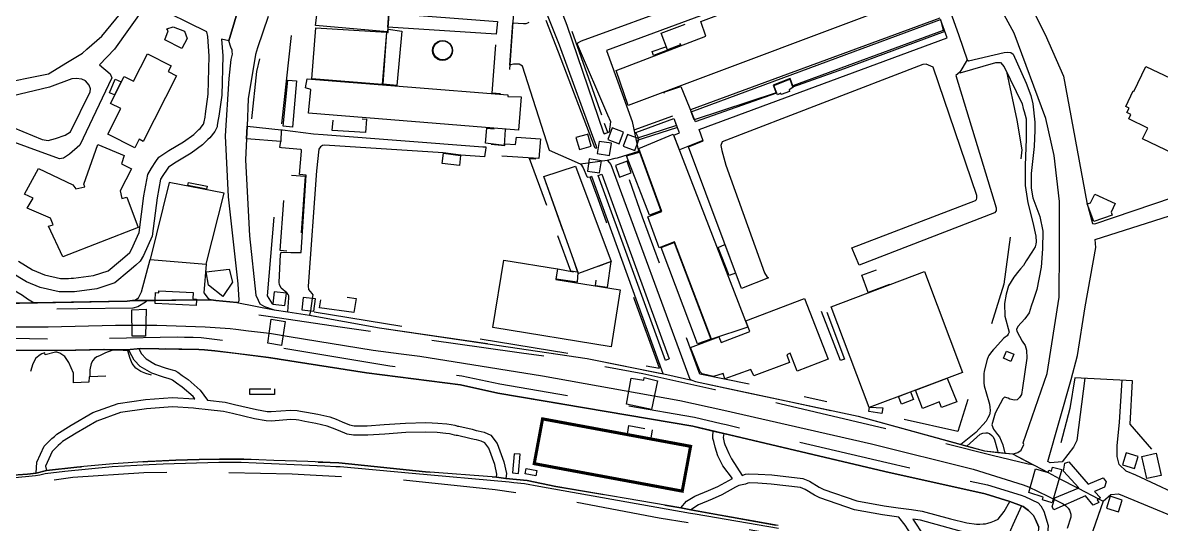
# Model space of a CAD drawing. Header units: millimetres. Extents: x 198785 to 203305, y 542885 to 545889.
# Drawn here: x 200994.8 to 201362.6, y 545046.7 to 545208.8 of the extents above; entities that cross this region are included whole.
import ezdxf

# ---------------------------------------------------------------- set-up
doc = ezdxf.new("R2010")
doc.units = ezdxf.units.MM
for name, pattern in [('FENCE_25K', [54.3, 28.7, -9.2, -16.4]), ('HIDDEN_BULD_25K', [28.8, 18.4, -10.4]), ('HIDDEN_IN_25K', [56.5, 36.5, -20])]:
    doc.linetypes.add(name, pattern=pattern)
for name, color, linetype in [('A0013114', 253, 'Continuous'), ('A0013118', 253, 'Continuous'), ('A0023214', 253, 'Continuous'), ('A0033324', 253, 'Continuous'), ('A0033327', 253, 'Continuous'), ('A0043325', 253, 'Continuous'), ('A0053326', 253, 'Continuous'), ('B0014111', 253, 'Continuous'), ('B0014114', 253, 'Continuous'), ('B0014115', 253, 'Continuous'), ('B0014116', 253, 'Continuous'), ('B0024120', 253, 'Continuous'), ('B0024127', 253, 'Continuous'), ('C0076117', 253, 'Continuous'), ('C0390130', 253, 'Continuous'), ('E0052114', 253, 'Continuous'), ('F0047224', 253, 'Continuous')]:
    doc.layers.add(name, color=color, linetype=linetype)

msp = doc.modelspace()

# ---------------------------------------------------------------- linework, layer by layer
at = {"layer": 'A0013114'}
for points in [[(201064.01, 545118.4), (201057.17, 545119.06), (201055.74, 545119.28), (201030.28, 545119), (201028.54, 545118.86), (200998.55, 545118.3), (200985.04, 545118.05)], [(201076.02, 545116.01), (201080.43, 545115.39), (201087.51, 545114.27), (201110.08, 545110.26), (201177.13, 545100.34), (201202.92, 545095.14), (201210.92, 545093.31), (201212.19, 545092.85), (201230.68, 545088.89), (201242.96, 545086.27), (201264.63, 545081.63), (201297.89, 545072.51), (201299.78, 545071.99), (201305.5, 545070.42), (201309.81, 545069.97), (201312.08, 545069.73), (201314.48, 545069.47)], [(200984.75, 545102.95), (201007.47, 545102.86)], [(201007.47, 545102.86), (201021.11, 545103.25), (201028.42, 545103.09), (201032.89, 545103.58), (201038.83, 545103.43), (201051.73, 545103.18), (201053.5, 545103.09), (201056.89, 545102.79), (201063.45, 545101.98), (201074.25, 545100.64), (201105.91, 545095.69), (201136.18, 545091.75), (201148.33, 545089.13), (201211.27, 545078.38), (201217.8, 545076.84), (201221.31, 545076.01), (201273.25, 545063.75), (201305.67, 545056.52), (201313.72, 545054.1), (201317.41, 545052.7), (201317.93, 545052.47), (201319.72, 545051.16), (201320.38, 545050.57), (201321.3, 545049.61), (201322.01, 545048.3), (201323.01, 545045.79)], [(201238.85, 545046.28), (201230.48, 545047.81), (201220.12, 545049.7), (201210.58, 545051.44), (201207.44, 545052), (201167.07, 545058.96), (201157.76, 545060.87), (201150.88, 545061.51), (201147.87, 545061.95), (201124.96, 545063.66), (201096.89, 545066.62), (201094.12, 545066.66), (201086.91, 545066.98), (201075.99, 545067.35), (201066.2, 545067.82), (201058.36, 545067.73), (201051.78, 545067.68), (201044.28, 545067.49), (201037.79, 545067.16), (201035.2, 545067.03), (201024.03, 545066.23), (201015.76, 545065.47), (201012.36, 545065.16), (201002.51, 545064.11), (200999.12, 545063.21), (200996.4, 545062.94), (200978.01, 545061.6)], [(201343.82, 545054.18), (201339.73, 545042.42), (201331.58, 545018.94), (201330.2, 545014.98), (201329.6, 545013.24), (201360.34, 544997.1), (201388.26, 544982.43), (201418.18, 544963.21), (201474.04, 544924.87), (201504.26, 544907.79), (201508.05, 544905.64), (201517.92, 544900.07)]]:
    msp.add_lwpolyline(points, dxfattribs=at)
at = {"layer": 'A0013118'}
for points in [[(201381.87, 545265.47), (201307.71, 545235.42), (201312.18, 545230.88), (201325.06, 545205.05), (201331.02, 545191.6), (201338.53, 545150.71), (201340.34, 545143.98), (201341.08, 545143.87), (201378.9, 545156.66), (201413.41, 545169.24), (201414.39, 545169.71), (201416.43, 545172.79), (201411.85, 545185.21), (201382.97, 545264.74), (201381.87, 545265.47)], [(201153.52, 545251.96), (201170.56, 545208.04), (201182.47, 545173.23), (201182.62, 545172.94), (201184.37, 545173.56), (201184.74, 545176.8), (201183.78, 545178.99), (201174.01, 545201.82), (201174.13, 545202.35), (201175.29, 545203.01), (201276.42, 545239.9)], [(201280.31, 545235.69), (201183.41, 545199.81), (201191.66, 545176.87), (201193.75, 545167.21), (201186.83, 545165.1), (201186.04, 545164.89), (201183.62, 545164.35), (201174.98, 545163.11), (201164.97, 545167.5), (201156.23, 545194.76), (201155.21, 545195.44), (201154.4, 545195.44), (201153.38, 545195.41), (201152.5, 545195.24), (201152.19, 545195.08), (201153.14, 545208.84), (201156.59, 545208.58), (201157.46, 545208.58), (201157.94, 545208.79), (201158.45, 545208.97)], [(201314.48, 545069.47), (201315.13, 545069.55), (201316.27, 545069.96), (201317.29, 545070.66), (201318.15, 545072.55), (201318.01, 545073.03), (201325.76, 545095.5), (201329.62, 545120.11), (201329.69, 545135.82), (201329.71, 545141.96), (201329.75, 545151.09), (201328.02, 545165.93), (201325.28, 545177.88), (201315.06, 545205.43), (201303.93, 545225.9)], [(201163.82, 545209.63), (201167.73, 545199.41), (201179.52, 545168.57), (201179.69, 545168.35), (201180.24, 545168.4), (201180.2, 545168.8), (201168.25, 545201.57), (201160.15, 545221.79)], [(200970.56, 545210.96), (200962.74, 545191.26), (200976.54, 545188.37), (200984.67, 545188.78), (200985.88, 545188.84), (201003.12, 545192.3), (201009.3, 545196.05), (201014.12, 545198.96), (201015.54, 545200.23), (201020.37, 545204.53), (201029.45, 545215.5)], [(201065.08, 545215.25), (201061.45, 545203.01), (201059.05, 545203.47), (201059.46, 545198.11), (201059.13, 545185.4), (201058.21, 545178.67), (201058, 545177.5), (201057.64, 545175.75), (201057.62, 545175.21), (201056.92, 545173.68), (201055.23, 545171.58), (201054.66, 545171.1), (201052.9, 545169.36), (201049.19, 545166.64), (201044.37, 545163.81), (201041.95, 545162.19), (201041.48, 545161.47), (201040.11, 545159.49), (201039.37, 545158.25), (201038.28, 545152.2), (201036.67, 545139.84), (201033.89, 545133.59), (201032.81, 545131.73), (201031.35, 545130.51), (201029.22, 545128.68), (201024.6, 545124.78), (201018.72, 545122.83), (201011.56, 545121.88), (201010.62, 545121.86), (201009.7, 545121.81), (201006.57, 545121.81), (201000.47, 545123.2), (200996.01, 545125.1), (200990.87, 545128.17)], [(200993.44, 545131.73), (200998, 545129.01), (201001.83, 545127.38), (201007.06, 545126.18), (201009.58, 545126.18), (201010.45, 545126.23), (201011.23, 545126.25), (201017.73, 545127.11), (201022.42, 545128.66), (201026.38, 545132), (201028.52, 545133.85), (201029.42, 545134.6), (201029.99, 545135.58), (201032.41, 545141.04), (201033.96, 545152.88), (201035.21, 545159.8), (201036.42, 545161.85), (201037.85, 545163.92), (201038.78, 545165.33), (201042.04, 545167.51), (201046.78, 545170.3), (201050.06, 545172.7), (201051.71, 545174.33), (201052.09, 545174.65), (201053.18, 545176.02), (201053.48, 545176.82), (201053.71, 545178.33), (201053.89, 545179.36), (201054.77, 545185.75), (201055.09, 545197.99), (201054.6, 545204.32), (201054.28, 545205.93), (201036.3, 545214.67)], [(201034.01, 545213.72), (201024.49, 545200.29), (201019.58, 545195.27)], [(201064.01, 545118.4), (201064.62, 545118.61), (201064.72, 545119.12), (201064.46, 545124.43), (201061.26, 545152.52), (201060.32, 545172.22), (201061.51, 545190.8), (201062.2, 545196.95), (201062.59, 545198.68), (201062.53, 545199.48), (201062.43, 545200.01), (201062.04, 545200.95), (201061.45, 545203.01), (201065.08, 545215.25)], [(201074.12, 545210.81), (201070.71, 545200.67), (201070.01, 545198.6), (201067.68, 545184.24), (201067.29, 545175.43), (201067.1, 545171.31), (201066.8, 545164.5), (201068.12, 545139.97), (201070.16, 545120.77), (201070.87, 545119.18), (201071.47, 545117.99), (201072.9, 545117.14), (201076.02, 545116.01)], [(201148.22, 545209.22), (201147.79, 545205.12), (201112.74, 545207.37), (201113.08, 545211.88), (201148.22, 545209.22)], [(201288.92, 545194.47), (201286.61, 545195.41), (201285.53, 545195.33), (201220.74, 545170.31), (201220.34, 545169.16), (201220.66, 545167.57), (201221.99, 545162.79), (201234.42, 545127.97), (201235.28, 545126.6), (201235.67, 545126.4), (201226.99, 545122.93), (201209.88, 545168.71), (201214.63, 545170.68), (201213.28, 545174.27), (201293.45, 545203.95), (201291.32, 545209.86)], [(201210.59, 545180.82), (201291.19, 545210.43)], [(201294.97, 545211.09), (201297.18, 545204.74), (201299.94, 545196.83), (201297.51, 545192.82), (201296.27, 545191.79), (201309.27, 545148.98), (201309.29, 545148.02), (201308.71, 545147.41), (201265.02, 545130.52), (201262.62, 545136.09), (201302.57, 545151.36), (201302.88, 545151.73), (201303.02, 545152.07), (201302.96, 545153.01), (201288.92, 545194.47)], [(201292.7, 545206.03), (201260.19, 545193.93), (201243.52, 545188.03)], [(201299.94, 545196.83), (201300.28, 545196.55), (201311.79, 545199.22), (201312.76, 545199.33), (201314.02, 545199.18), (201314.71, 545198.69), (201318.99, 545189.26), (201320.44, 545185.28), (201321.13, 545182.6), (201321.7, 545176.67), (201321.76, 545174.13), (201321.51, 545168.78), (201320.56, 545160.05), (201320.54, 545156.06), (201320.6, 545155.4), (201321.06, 545152.18), (201323.4, 545146.24), (201324.3, 545141.47), (201324.18, 545135.79), (201323.76, 545129.77), (201322.43, 545122.58), (201321.25, 545119.03), (201320.59, 545117.18), (201319.88, 545115.11), (201318.5, 545113.1), (201316.25, 545110.66), (201315.81, 545109.64), (201315.94, 545109.19), (201317.62, 545105.91), (201318.59, 545104.51), (201319.02, 545103.02), (201319.11, 545100.44), (201317.78, 545090.77), (201317.39, 545088.65), (201316.81, 545087.71), (201316.01, 545086.97), (201315.23, 545086.85), (201313.7, 545087.2), (201313.13, 545087.44), (201311.94, 545087.85), (201311.45, 545087.27), (201308.97, 545082.64), (201307.89, 545078.83), (201308.35, 545077.48), (201309.69, 545075.78), (201310.38, 545074.95), (201311.37, 545072.45), (201312.08, 545069.73)], [(201019.58, 545195.27), (201023.1, 545192.35), (201023.61, 545191.02), (201013.31, 545169.27), (201009.99, 545166.31), (201008.01, 545165.06), (201006.71, 545164.81), (200974.46, 545176.62)], [(201297.51, 545192.82), (201297.63, 545192.62), (201309.2, 545195.99), (201310.05, 545196.02), (201310.27, 545196.01), (201310.69, 545195.95), (201311.82, 545194.58), (201317.61, 545182.62), (201317.98, 545181.1), (201318.34, 545180.18), (201318.98, 545177.76), (201318.9, 545171.35), (201318.72, 545165.63), (201318.66, 545162.69), (201318.65, 545161.05), (201318.66, 545156.24), (201319.46, 545150.62), (201321.15, 545144.27), (201322.12, 545139.8), (201322.14, 545138.03), (201322.07, 545137.22), (201321.85, 545136.43), (201320.78, 545134.62), (201318.95, 545131.91), (201318.04, 545130.41), (201317.17, 545129.3), (201316.56, 545128.6), (201314.99, 545126.63), (201313.19, 545123.82), (201312.49, 545121.12), (201311.94, 545118.13), (201312.08, 545114.01), (201313.48, 545108.85), (201313.16, 545108.2), (201312.77, 545107.66), (201312.19, 545107.15), (201311.66, 545106.72), (201308.84, 545103.68), (201308.43, 545103.22), (201307.8, 545102.43), (201306.94, 545101.29), (201306.65, 545100.79), (201306.3, 545099.95), (201305.38, 545096.24), (201305.27, 545095.31), (201305.27, 545093.59), (201305.32, 545092.4), (201305.39, 545091.44), (201306.9, 545086.28), (201307.09, 545085.55), (201307.26, 545084.62), (201307.35, 545083.49), (201307.18, 545082.65), (201307.1, 545082.13), (201306.59, 545081.09), (201306, 545080.05), (201302.72, 545076.41), (201297.89, 545072.51)], [(201013.87, 545190.55), (201012.05, 545190.76), (201010.74, 545190.68), (201003.47, 545187.95), (200991.28, 545185.05), (200988.64, 545184.43), (200985.96, 545183.95), (200985.1, 545183.58), (200984.11, 545181.8), (200984.04, 545180.57), (200984.55, 545178.89), (200985.42, 545177.51), (201001.15, 545171.07), (201003.01, 545170.8), (201005.44, 545171.43), (201008.51, 545172.5), (201010.23, 545173.6), (201016.62, 545186.44), (201016.74, 545187.48), (201016.33, 545188.69), (201015.08, 545190.03), (201013.87, 545190.55)], [(201212.19, 545176.94), (201238.39, 545186.21)], [(201067.29, 545175.43), (201078.33, 545174.24), (201078.76, 545174.18), (201088.71, 545172.89), (201091.91, 545172.65), (201143.49, 545168.71), (201143.85, 545168.73), (201144.43, 545168.69), (201144.4, 545168.37), (201144.02, 545165.46), (201136.3, 545166.05), (201130.67, 545166.8), (201092.28, 545169.28), (201091.64, 545169.14), (201091.02, 545168.75), (201090.51, 545167.93), (201089.68, 545160.92), (201087.08, 545123.68), (201087.12, 545122.56), (201088.24, 545121.28), (201088.51, 545120.93), (201088.32, 545119.7), (201087.73, 545115.74), (201087.51, 545114.27)], [(201204.7, 545178.65), (201192.26, 545174.08)], [(201192.97, 545170.8), (201206.07, 545174.98)], [(201080.43, 545115.39), (201080.76, 545119.93), (201080.78, 545120.53), (201080.53, 545120.96), (201080.13, 545121.55), (201078.27, 545123.08), (201077.78, 545124.22), (201077.71, 545124.83), (201078.05, 545133.9), (201078.3, 545134.71), (201081.41, 545134.61), (201084.77, 545134.54), (201086.41, 545159.58), (201084.21, 545159.72), (201084.9, 545167.36), (201084.92, 545167.75), (201084.67, 545167.87), (201078.37, 545168.39), (201077.9, 545168.49), (201077.85, 545168.61), (201078.15, 545170.45), (201067.1, 545171.31)], [(201183.62, 545164.35), (201183.7, 545164.27), (201184.25, 545163.69), (201184.81, 545163.05), (201210.31, 545093.66), (201210.92, 545093.31)], [(201174.98, 545163.11), (201175.06, 545163.06), (201175.85, 545161.94), (201177.07, 545159.12), (201177.26, 545158.95), (201178.18, 545159.06), (201178.57, 545159.24), (201201.63, 545095.41)], [(201337.89, 545093.91), (201335.29, 545073.78), (201334.2, 545071.69), (201330.58, 545066.95), (201326.66, 545066.63), (201325.95, 545066.99), (201333.51, 545093.49), (201335.57, 545101.27), (201337.99, 545117.04), (201341.48, 545136.17), (201341.27, 545138.78), (201415.31, 545162.32)], [(201202.47, 545099.7), (201180.7, 545159.4), (201181.93, 545159.84), (201203.61, 545100.23), (201202.47, 545099.7)], [(201030.28, 545119), (201031.07, 545119.18), (201032.2, 545119.88), (201033.2, 545121.88), (201035.95, 545132.33), (201054.08, 545130.84), (201053.29, 545121.55), (201054.7, 545119.69), (201055.74, 545119.28)], [(200978.85, 545130.08), (200983.65, 545127.42), (200989.45, 545123.85), (200994.74, 545120.77), (200996.41, 545119.63), (200998.55, 545118.3)], [(200999.12, 545063.21), (200999.43, 545066.75), (201001.77, 545071.96), (201003.19, 545073.39), (201004.23, 545074.47), (201005.05, 545075.13), (201005.81, 545075.86), (201010.47, 545078.74), (201017.46, 545082.81), (201025.63, 545085.79), (201034.51, 545087.1), (201043.17, 545087.68), (201050.23, 545087.3), (201050.41, 545087.28), (201049.86, 545088.04), (201046.37, 545091.09), (201044.54, 545092.29), (201043.19, 545093.32), (201042.73, 545093.57), (201042.16, 545093.77), (201040.3, 545094.29), (201036.48, 545095.53), (201032.79, 545097.75), (201030.85, 545099.8), (201029.36, 545102.61), (201028.82, 545102.96), (201028.42, 545103.09)], [(201032.89, 545103.58), (201032.49, 545103.46), (201032.42, 545103.29), (201033.07, 545101.9), (201034.73, 545100.16), (201037.76, 545098.33), (201041.18, 545097.22), (201043.07, 545096.69), (201043.99, 545096.38), (201044.89, 545095.88), (201046.3, 545094.79), (201048.22, 545093.53), (201052.13, 545090.12), (201054.53, 545086.81), (201060.17, 545086.17), (201063.25, 545085.48), (201070.29, 545083.83), (201073.81, 545083.18), (201075.07, 545083.14), (201081.34, 545083.62), (201083.48, 545083.48), (201084.53, 545083.32), (201086.5, 545082.91), (201090.14, 545082.32), (201094.05, 545081.4), (201096.04, 545080.65), (201097.96, 545079.79), (201100.42, 545078.82), (201101.93, 545078.59), (201103.38, 545078.54), (201104.83, 545078.52), (201106.13, 545078.59), (201111.6, 545078.94), (201118.48, 545079.43), (201125.01, 545079.58), (201127.09, 545079.46), (201128.95, 545079.38), (201131.82, 545079.14), (201133.17, 545078.97), (201134.36, 545078.74), (201135.1, 545078.5), (201135.24, 545078.47), (201135.72, 545078.42), (201140.04, 545077.42), (201141.26, 545077.08), (201141.99, 545076.96), (201143.93, 545076.48), (201146.07, 545075.48), (201148.13, 545072.82), (201150.21, 545066.9), (201151.11, 545063.11), (201150.88, 545061.51)], [(201409.65, 545036.75), (201354.41, 545062.59), (201351.3, 545063.94), (201348.99, 545066.09), (201348.3, 545068.68), (201348.36, 545072.09), (201349.14, 545079.75), (201350, 545093.3)], [(201147.87, 545061.95), (201148.02, 545062.97), (201147.29, 545066.04), (201145.42, 545071.34), (201144.11, 545073.03), (201142.91, 545073.59), (201141.39, 545073.97), (201140.61, 545074.1), (201139.28, 545074.46), (201135.23, 545075.41), (201134.78, 545075.45), (201134.3, 545075.55), (201133.59, 545075.79), (201132.69, 545075.96), (201131.5, 545076.11), (201128.74, 545076.34), (201124.96, 545076.53), (201118.62, 545076.38), (201111.8, 545075.9), (201106.3, 545075.55), (201104.88, 545075.48), (201103.31, 545075.5), (201101.65, 545075.55), (201099.62, 545075.87), (201096.78, 545076.98), (201094.88, 545077.84), (201093.16, 545078.48), (201089.55, 545079.33), (201085.95, 545079.91), (201083.98, 545080.32), (201083.14, 545080.45), (201081.36, 545080.56), (201075.15, 545080.09), (201073.48, 545080.14), (201069.67, 545080.85), (201062.57, 545082.51), (201059.66, 545083.16), (201054.76, 545083.72), (201050.79, 545084.18), (201049.98, 545084.27), (201043.19, 545084.63), (201034.84, 545084.07), (201026.38, 545082.82), (201018.76, 545080.04), (201012.04, 545076.13), (201007.68, 545073.43), (201007.06, 545072.84), (201006.29, 545072.22), (201004.32, 545070.21), (201002.21, 545065.5), (201002.51, 545064.11)], [(201207.44, 545052), (201209.2, 545054.22), (201211.93, 545055.77), (201216.38, 545057.61), (201219.37, 545058.91), (201224.05, 545061.48), (201220.94, 545065.62), (201219.34, 545068.86), (201218.44, 545071.65), (201218.01, 545073.43), (201217.79, 545074.48), (201217.75, 545075.25), (201217.8, 545076.84)], [(201221.31, 545076.01), (201221.06, 545074.77), (201221.39, 545073.12), (201221.62, 545072.52), (201222.14, 545071.33), (201222.91, 545069.6), (201223.79, 545067.92), (201227.25, 545062.54), (201227.4, 545062.57), (201228.28, 545062.89), (201229.37, 545063.06), (201232.42, 545062.96), (201236.79, 545062.7), (201246.8, 545061.55), (201248.93, 545060.66), (201252.09, 545058.76), (201253.54, 545057.96), (201264.26, 545054.31), (201273.05, 545052.67), (201277.57, 545052.05), (201281.94, 545051.45), (201285.39, 545050.98), (201294.52, 545048.46), (201299.74, 545047.16), (201302.91, 545046.77), (201304.01, 545046.78), (201305.02, 545046.82), (201305.81, 545046.89), (201306.56, 545047.05), (201307.69, 545047.37), (201308.68, 545047.79), (201309.91, 545048.41), (201311.79, 545050.88), (201313.72, 545054.1)], [(201299.78, 545071.99), (201304.09, 545075.84), (201304.96, 545076.12), (201305.9, 545076.29), (201306.42, 545076.23), (201307.08, 545076.01), (201307.9, 545075.37), (201308.27, 545074.95), (201308.76, 545073.99), (201309.74, 545070.6), (201309.81, 545069.97)], [(201288.96, 545029.3), (201287.91, 545033.1), (201283.75, 545040.42), (201279.81, 545046.41), (201277.78, 545049.02), (201272.58, 545049.73), (201263.5, 545051.43), (201252.34, 545055.23), (201250.61, 545056.18), (201247.58, 545058.01), (201246.04, 545058.65), (201236.53, 545059.73), (201232.28, 545059.99), (201229.55, 545060.08), (201229.03, 545060), (201228.24, 545059.72), (201226.14, 545059.24), (201225.1, 545058.67), (201220.69, 545056.24), (201217.54, 545054.87), (201213.06, 545053.02), (201210.58, 545051.44)], [(201343.82, 545054.18), (201346.31, 545056.3), (201348.8, 545056.55), (201366.25, 545049.31)], [(201317.41, 545052.7), (201314.62, 545046.51), (201313.11, 545043.14), (201311.27, 545038.51), (201307.14, 545028.11), (201302.09, 545029.54), (201304.56, 545038.28), (201304.61, 545039.24), (201304.55, 545039.84), (201304.22, 545041.04), (201303.66, 545041.59), (201303.01, 545042.05), (201301.98, 545042.69), (201301.2, 545043.23), (201298.86, 545044.21), (201293.73, 545045.59), (201284.8, 545048.07), (201282.3, 545048.41), (201285.93, 545042.94), (201289.33, 545038.2), (201291.25, 545034.44), (201292.21, 545032.38), (201293.49, 545029.82), (201294.2, 545027.52)]]:
    msp.add_lwpolyline(points, dxfattribs=at)
at = {"layer": 'A0023214'}
msp.add_lwpolyline([(200991.63, 545110.57), (201003.01, 545110.58), (201024.82, 545111.06), (201038.1, 545111.06), (201053.77, 545110.53), (201061.85, 545109.98), (201063.71, 545109.76), (201067.76, 545109.28), (201073.53, 545108.58), (201075.14, 545108.33), (201080.88, 545107.46), (201107.99, 545102.98), (201117.07, 545101.79), (201123.13, 545101.01), (201162.73, 545094.74), (201207.09, 545086.76), (201221.25, 545083.57), (201268.94, 545072.69), (201301.78, 545064.52), (201317.93, 545059.42), (201319.71, 545058.86), (201325.93, 545055.78), (201330.87, 545053.33), (201331.77, 545052.67), (201332.1, 545052.38), (201332.56, 545051.9), (201332.91, 545051.24), (201333.41, 545049.99), (201333.35, 545049.01), (201332.18, 545045.36)], dxfattribs=at)
at = {"layer": 'A0033324', "linetype": 'HIDDEN_IN_25K', "flags": 128}
for points in [[(200972.06, 545118.72), (200976.32, 545117.89), (200985.04, 545118.05), (200998.55, 545118.3), (201028.54, 545118.86), (201030.28, 545119), (201035.07, 545119.05), (201034.47, 545118.49), (201031.97, 545116.95), (201030.35, 545116.62), (201012.66, 545116.31), (200991.88, 545116.27), (200981.11, 545116.37), (200972.84, 545116.6), (200966.9, 545117.03), (200962.34, 545117.95), (200959.81, 545118.96), (200955.88, 545121.09), (200952.79, 545123.57), (200950.32, 545126.27), (200948.37, 545129.4), (200946.61, 545133.12), (200944.01, 545139.67), (200938.99, 545152.05), (200923.35, 545188.48), (200917.5, 545201.74), (200917.11, 545203.86), (200917.33, 545205.78), (200917.82, 545206.88), (200918.05, 545207.39), (200919.05, 545208.77), (200920.53, 545209.79), (200923.56, 545211.31), (200934.74, 545214.89), (200936.84, 545215.75), (200938.81, 545216.76), (200944.9, 545220.61), (200947.08, 545219.61), (200938.16, 545213.37), (200936.28, 545212.63), (200929.1, 545210.74), (200924.58, 545209.32), (200921.69, 545208.08), (200920.33, 545207.02), (200919.56, 545205.45), (200919.34, 545203.71), (200919.67, 545202.4), (200930.39, 545179.49), (200943.63, 545148.45), (200946.21, 545141.54), (200948.6, 545135.14), (200950.63, 545130.7), (200952.67, 545127.61), (200955.17, 545124.74), (200957.8, 545122.86), (200960.62, 545121.4), (200962.82, 545120.35), (200965.26, 545119.69), (200968.31, 545119.16), (200972.06, 545118.72)], [(201313.57, 545019.78), (201315.73, 545022.33), (201316.29, 545023), (201320.13, 545032.44), (201322.89, 545043.83), (201323.01, 545045.79), (201322.01, 545048.3), (201321.3, 545049.61), (201320.38, 545050.57), (201319.72, 545051.16), (201317.93, 545052.47), (201317.41, 545052.7), (201313.72, 545054.1), (201305.67, 545056.52), (201273.25, 545063.75), (201235.76, 545072.6), (201221.31, 545076.01), (201217.8, 545076.84), (201211.27, 545078.38), (201167.5, 545085.86), (201148.33, 545089.13), (201136.18, 545091.75), (201105.91, 545095.69), (201074.25, 545100.64), (201056.89, 545102.79), (201053.5, 545103.09), (201051.73, 545103.18), (201038.83, 545103.43), (201032.89, 545103.58), (201028.42, 545103.09), (201021.11, 545103.25), (201007.47, 545102.86), (200984.75, 545102.95), (200968.19, 545104.13), (200956.31, 545106.5), (200952.35, 545107.77), (200950.53, 545108.3), (200948.53, 545109.42), (200945.49, 545111.1), (200940.59, 545116.63), (200940.49, 545116.81), (200938.71, 545120.07), (200936.45, 545124.21), (200922.69, 545152.2), (200920.34, 545157.87), (200916.2, 545167.84), (200911.8, 545178.46), (200910.21, 545182.29), (200907.37, 545189.13), (200906.53, 545190.26), (200905.78, 545190.87), (200904.57, 545191.5), (200903.1, 545191.69), (200898.91, 545190.25), (200895.15, 545188.96), (200884.53, 545185.33), (200884.05, 545181.44), (200882.15, 545186.34), (200882.36, 545187.08), (200885.89, 545190.96), (200890.94, 545193.35), (200901.54, 545197.47), (200903.17, 545197.69), (200904.15, 545197.67), (200904.93, 545197.41), (200905.93, 545197.06), (200906.56, 545196.84), (200908.95, 545195.73), (200910.77, 545194.04), (200916.73, 545180.79), (200918.22, 545177.47), (200934.29, 545139.05), (200934.96, 545137.44), (200941.1, 545123.43), (200942.63, 545120.96), (200945.1, 545117.71), (200949.23, 545114.04), (200954.09, 545111.11), (200959.03, 545109.05), (200961.99, 545108.6), (200963.93, 545108.27), (200965.01, 545107.89), (200967.34, 545107.52), (200970.83, 545107.29), (200997.04, 545106.79), (201008.63, 545106.57), (201044.76, 545107.32), (201047.13, 545107.24), (201049.93, 545107.15), (201052.52, 545107.05), (201072.7, 545104.61), (201073.88, 545104.47), (201113.44, 545097.95), (201127.25, 545095.94), (201136.69, 545094.71), (201148.9, 545092.08), (201211.87, 545081.32), (201220.42, 545079.3), (201222, 545078.93), (201273.92, 545066.67), (201306.43, 545059.42), (201317.32, 545056.15), (201318.57, 545055.72), (201322.81, 545053.67), (201323.69, 545052.65), (201324.63, 545050.92), (201326.04, 545046.28), (201325.87, 545043.38), (201322.99, 545031.52), (201318.89, 545021.44), (201316.79, 545019.7), (201313.57, 545019.78)], [(200884.05, 545181.44), (200907.88, 545125.13), (200919.93, 545095.79), (200920.61, 545094.04), (200921.67, 545087.53), (200922.15, 545084.21), (200924.33, 545080.6), (200929.07, 545073.96), (200930.88, 545072.06), (200934.88, 545068.35), (200941.22, 545064.73), (200949.28, 545061.87), (200957.64, 545060.38), (200961.29, 545060.09), (200962.17, 545060.02), (200978.01, 545061.6), (200996.4, 545062.94), (200999.12, 545063.21), (201002.51, 545064.11), (201012.36, 545065.16), (201024.03, 545066.23), (201035.2, 545067.03), (201044.28, 545067.49), (201051.78, 545067.68), (201058.36, 545067.73), (201066.2, 545067.82), (201075.99, 545067.35), (201086.91, 545066.98), (201094.12, 545066.66), (201096.89, 545066.62), (201124.96, 545063.66), (201147.87, 545061.95), (201150.88, 545061.51), (201157.76, 545060.87), (201167.07, 545058.96), (201207.44, 545052), (201210.58, 545051.44), (201238.85, 545046.28), (201288.96, 545029.3), (201294.2, 545027.52), (201295.76, 545026.99), (201313.57, 545019.78), (201311.42, 545017.79), (201309.3, 545017.86), (201288, 545026.46), (201265.53, 545034.07), (201238.09, 545043.37), (201218.56, 545046.93), (201217.38, 545046.81), (201215.14, 545046.59), (201213.86, 545046.55), (201200.39, 545048.73), (201167.67, 545054.89), (201147.45, 545057.81), (201116.69, 545061.1), (201089.66, 545062.52), (201081.82, 545062.93), (201056.88, 545063.5), (201033.91, 545063.36), (201010.98, 545061.79), (200969.83, 545056.3), (200960.03, 545055.52), (200956.49, 545055.61), (200953.98, 545055.67), (200948.89, 545056.54), (200942.23, 545058.81), (200935.55, 545062.03), (200930.02, 545065.83), (200924.2, 545071.38), (200919.24, 545077.93), (200916.85, 545083.6), (200916.49, 545092.09), (200916.37, 545093.47), (200909.35, 545110.26), (200903.97, 545123.12), (200880.78, 545178.24), (200880.43, 545179.96), (200880.71, 545181.21), (200881.91, 545185.47), (200882.15, 545186.34), (200884.05, 545181.44)], [(201314.48, 545069.47), (201321.18, 545065.98), (201319.63, 545066.19), (201307.98, 545068.92), (201279.38, 545076.17), (201239.34, 545085.7), (201218.42, 545090.23), (201195.12, 545095.3), (201173.96, 545099.36), (201166.14, 545100.63), (201155.95, 545102.05), (201155.13, 545102.17), (201143.79, 545103.75), (201098.08, 545110.31), (201074.12, 545113.93), (201066.8, 545114.89), (201059.52, 545115.99), (201055.6, 545116.94), (201053.28, 545118.39), (201052.63, 545119.25), (201055.74, 545119.28), (201057.17, 545119.06), (201064.01, 545118.4), (201076.02, 545116.01), (201080.43, 545115.39), (201087.51, 545114.27), (201110.08, 545110.26), (201177.13, 545100.34), (201202.92, 545095.14), (201210.92, 545093.31), (201212.19, 545092.85), (201230.68, 545088.89), (201242.96, 545086.27), (201264.63, 545081.63), (201297.89, 545072.51), (201299.78, 545071.99), (201305.5, 545070.42), (201309.81, 545069.97), (201312.08, 545069.73), (201314.48, 545069.47)]]:
    msp.add_lwpolyline(points, dxfattribs=at)
at = {"layer": 'A0033327'}
msp.add_lwpolyline([(200982.52, 545060.9), (200999, 545062.54), (201000.36, 545062.68), (201002.05, 545063.13), (201008.38, 545063.9), (201023.74, 545065.41), (201035.68, 545066.06), (201040.22, 545066.29), (201058.14, 545066.75), (201061.43, 545066.77), (201065.35, 545066.82), (201070.24, 545066.58), (201092.38, 545065.6), (201095.98, 545065.44), (201097.37, 545065.42), (201120.67, 545063.29), (201151.96, 545060.49), (201153.46, 545060.27), (201156.9, 545059.95), (201161.56, 545059), (201210.5, 545050.35), (201212.07, 545050.07), (201238.91, 545045.51)], dxfattribs=at)
at = {"layer": 'A0043325'}
for points in [[(201049.85, 545121.67), (201049.81, 545119.54), (201050.96, 545119.46), (201050.95, 545119.23), (201050.83, 545117.41), (201037.56, 545118.09), (201037.59, 545119.08), (201037.67, 545121.6), (201038.82, 545121.57), (201038.81, 545122.18), (201049.85, 545121.67)], [(201034.71, 545116.28), (201034.53, 545107.52), (201030.21, 545107.56), (201030.07, 545116.08), (201034.71, 545116.28)], [(201079.61, 545112.31), (201078.4, 545104.55), (201074.02, 545105.3), (201075.12, 545112.99), (201079.61, 545112.31)], [(201195.61, 545094.13), (201199.87, 545093.07), (201197.95, 545083.8), (201189.89, 545085.56), (201191.39, 545093.99), (201195.49, 545093.26), (201195.61, 545094.13)], [(201330.47, 545064.39), (201329.65, 545061.56), (201327.37, 545053.61), (201324.18, 545054.63), (201324.4, 545055.47), (201319.85, 545057.03), (201321.93, 545064.69), (201326.06, 545063.43), (201326.06, 545063.44), (201326.24, 545064.19), (201327.1, 545063.88), (201327.4, 545065.13), (201330.47, 545064.39)], [(201332.77, 545066.86), (201338.93, 545059.73), (201343.79, 545061.71), (201344.78, 545060.46), (201344.24, 545058.72), (201341.03, 545057.29), (201342.91, 545055.29), (201342.35, 545054.95), (201341.83, 545054.63), (201342.41, 545053.79), (201340.6, 545052.91), (201338.1, 545055.88), (201327.87, 545051.43), (201327.33, 545052.34), (201328.17, 545055.3), (201335.72, 545058.4), (201335.96, 545058.5), (201330.99, 545063.85), (201331.42, 545066.47), (201332.77, 545066.86)]]:
    msp.add_lwpolyline(points, dxfattribs=at)
at = {"layer": 'A0053326'}
for points in [[(200976.32, 545117.89), (201028.54, 545118.86), (201030.28, 545119), (201037.59, 545119.08), (201050.95, 545119.23), (201055.74, 545119.28), (201057.17, 545119.06), (201064.01, 545118.4), (201076.02, 545116.01), (201080.43, 545115.39), (201087.51, 545114.27), (201110.08, 545110.26), (201177.13, 545100.34), (201202.92, 545095.14), (201210.92, 545093.31), (201212.19, 545092.85), (201264.63, 545081.63), (201305.5, 545070.42), (201314.48, 545069.47), (201326.06, 545063.44), (201329.65, 545061.56), (201335.72, 545058.4), (201342.35, 545054.95), (201343.82, 545054.18), (201329.95, 545014.26)], [(201323.01, 545045.79), (201322.01, 545048.3), (201321.3, 545049.61), (201320.38, 545050.57), (201319.72, 545051.16), (201317.93, 545052.47), (201317.41, 545052.7), (201313.72, 545054.1), (201305.67, 545056.52), (201273.25, 545063.75), (201211.27, 545078.38), (201148.33, 545089.13), (201136.18, 545091.75), (201105.91, 545095.69), (201074.25, 545100.64), (201056.89, 545102.79), (201053.5, 545103.09), (201051.73, 545103.18), (201038.83, 545103.43), (201032.89, 545103.58), (201028.42, 545103.09), (201021.11, 545103.25), (201007.47, 545102.86), (200984.75, 545102.95)]]:
    msp.add_lwpolyline(points, dxfattribs=at)
at = {"layer": 'B0014111'}
for points in [[(201127.96, 545230.44), (201127.75, 545224.8), (201154.9, 545223.2), (201154.1, 545212.29), (201113.37, 545215.76), (201112.62, 545205.84), (201089.43, 545207.96), (201090.71, 545218.12), (201108.36, 545216.68), (201109.05, 545224.41), (201107.41, 545224.56), (201107.8, 545226.88), (201118.3, 545225.97), (201118.83, 545231.18), (201127.96, 545230.44)], [(201288.25, 545218.9), (201190.44, 545182.06), (201186.55, 545193.42), (201215.49, 545204.53), (201213.84, 545209.2), (201240.2, 545219.2), (201242.13, 545214.26), (201283.83, 545230.46), (201288.25, 545218.9)], [(201047.91, 545203.75), (201046.26, 545200.5), (201040.76, 545203.29), (201041.78, 545206.21), (201041.33, 545206.8), (201043.41, 545207.49), (201047.1, 545206.06), (201047.91, 545203.75)], [(201112.28, 545205.76), (201110.98, 545188.85), (201088.17, 545190.7), (201089.51, 545207.17), (201112.28, 545205.76)], [(201117.29, 545206.11), (201115.67, 545188.59), (201111.24, 545189), (201112.46, 545205.73), (201112.83, 545205.71), (201112.9, 545206.71), (201117.29, 545206.11)], [(201083.24, 545190.05), (201081.96, 545175.1), (201078.95, 545175.39), (201080.45, 545190.22), (201083.24, 545190.05)], [(201155.88, 545184.83), (201154.95, 545174.11), (201087.11, 545179.6), (201087.84, 545187.29), (201086.2, 545187.75), (201086.73, 545190.69), (201151.53, 545185.51), (201151.5, 545185.01), (201155.88, 545184.83)], [(201204.93, 545172.78), (201229.03, 545110.45), (201217.33, 545106.6), (201205.34, 545137.98), (201200.36, 545136.05), (201196.7, 545146.12), (201201.27, 545147.81), (201193.85, 545168.22), (201204.93, 545172.78)], [(201200.99, 545148.06), (201197.29, 545146.67), (201189.85, 545165.77), (201194.07, 545166.99), (201200.99, 545148.06)], [(201180.79, 545130.17), (201174.33, 545127.74), (201163.18, 545159.08), (201173.38, 545162.5), (201184.85, 545131.7), (201180.79, 545130.17)], [(201346.76, 545146.62), (201340.8, 545144.6), (201338.69, 545150.3), (201339.73, 545150.64), (201341.18, 545153.4), (201347.72, 545150.35), (201346.4, 545147.55), (201346.76, 545146.62)], [(201217.09, 545106.53), (201212.78, 545104.99), (201201.07, 545136.18), (201205.24, 545137.8), (201217.09, 545106.53)], [(201187.83, 545122.49), (201184.85, 545104.1), (201146.65, 545110.3), (201150.23, 545132.05), (201167.6, 545129.23), (201167.06, 545125.87), (201187.83, 545122.49)], [(201062.58, 545125), (201059.51, 545120.37), (201054.85, 545124), (201054.07, 545128.29), (201061.54, 545129.2), (201062.58, 545125)], [(201283.19, 545090.11), (201268.25, 545084.49), (201256.01, 545117.05), (201286.15, 545128.37), (201298.38, 545095.82), (201283.19, 545090.11)], [(201283.19, 545090.11), (201293.4, 545093.94), (201296.5, 545086.34), (201291.63, 545084.51), (201291.1, 545085.92), (201290.98, 545086.25), (201285.43, 545084.16), (201283.22, 545090.03), (201283.19, 545090.11)], [(201362.53, 545062.54), (201357.94, 545061.52), (201356.36, 545068.65), (201360.95, 545069.67), (201362.53, 545062.54)]]:
    msp.add_lwpolyline(points, dxfattribs=at)
at = {"layer": 'B0014111', "const_width": 1}
msp.add_lwpolyline([(201210.55, 545071.92), (201207.86, 545057.44), (201160.05, 545066.32), (201162.74, 545080.79), (201210.55, 545071.92)], dxfattribs=at)
at = {"layer": 'B0014114', "flags": 128}
msp.add_lwpolyline([(201247.38, 545119.68), (201254.99, 545100.06), (201245.02, 545096.23), (201242.76, 545102), (201241.63, 545101.52), (201242.54, 545098.97), (201230.93, 545094.67), (201230.02, 545096.8), (201221.64, 545093.73), (201221.1, 545095.45), (201217.99, 545094.48), (201214.32, 545095.36), (201213.63, 545095.98), (201210.53, 545103.87), (201219.72, 545107.26), (201220.45, 545105.48), (201229.73, 545109.06), (201228.41, 545112.45), (201247.38, 545119.68)], dxfattribs=at)
at = {"layer": 'B0014115'}
for points in [[(201044.45, 545191.71), (201033.76, 545170.49), (201032.42, 545171.17), (201031.04, 545168.43), (201022.32, 545172.83), (201026.47, 545181.05), (201023.21, 545182.7), (201027.6, 545191.41), (201030.61, 545189.89), (201035.11, 545198.81), (201042.78, 545194.94), (201041.82, 545193.04), (201044.45, 545191.71)], [(201373.86, 545162.98), (201356.52, 545171.27), (201358.21, 545174.8), (201352.09, 545177.73), (201352.79, 545179.2), (201351.51, 545179.82), (201352.19, 545181.25), (201351.1, 545181.78), (201353.48, 545186.76), (201353.73, 545186.65), (201357.59, 545194.73), (201365.57, 545190.92)], [(201030.01, 545161.65), (201026.34, 545154.5), (201026.83, 545152.03), (201028.48, 545152.5), (201032.15, 545142.62), (201007.77, 545133.21), (201003.18, 545143.04), (201004.65, 545143.48), (201003.82, 545145.71), (200996.28, 545148.94), (200998.2, 545152.1), (200995.35, 545153.45), (200999.94, 545161.74), (201011.03, 545156.43), (201011.94, 545155.1), (201014.86, 545155.83), (201014.6, 545156.69), (201019.05, 545169.43), (201027.63, 545165.9), (201026.77, 545163.22), (201030.01, 545161.65)]]:
    msp.add_lwpolyline(points, dxfattribs=at)
at = {"layer": 'B0014116', "linetype": 'HIDDEN_BULD_25K', "flags": 128}
for points in [[(201153.36, 545212.11), (201151.55, 545185.74), (201146.49, 545186.05), (201148.45, 545212.29), (201153.36, 545212.11)], [(201207.3, 545201.63), (201203.14, 545200.09), (201201.07, 545205.44), (201209.54, 545208.62), (201210.77, 545205.35), (201206.56, 545203.62), (201207.3, 545201.63)], [(201203.07, 545199.93), (201198.57, 545198.2), (201198.11, 545199.54), (201202.61, 545201.06), (201203.07, 545199.93)], [(201026.6, 545189.72), (201024.47, 545185.5), (201022.82, 545186.14), (201024.69, 545190.54), (201026.6, 545189.72)], [(201242.45, 545186.64), (201239.85, 545185.64), (201239.66, 545186.05), (201238.66, 545185.55), (201237.44, 545188.56), (201242.56, 545190.55), (201243.56, 545187.9), (201242.39, 545187.19), (201242.45, 545186.64)], [(201214.5, 545170.74), (201207, 545167.74), (201205.11, 545172.46), (201206.96, 545173.22), (201201.94, 545186.34), (201207.36, 545188.24), (201214.5, 545170.74)], [(201105.87, 545177.66), (201105.53, 545173.39), (201094.8, 545174.01), (201095.17, 545178.48), (201105.87, 545177.66)], [(201162.07, 545171.33), (201161.49, 545164.92), (201144.27, 545166.06), (201144.68, 545169.72), (201150.52, 545169.13), (201150.62, 545169.69), (201154.03, 545169.52), (201154.33, 545171.83), (201162.07, 545171.33)], [(201150.71, 545174.3), (201150.35, 545169.17), (201144.34, 545169.86), (201144.78, 545174.75), (201150.71, 545174.3)], [(201136.26, 545165.94), (201135.95, 545162.7), (201130.3, 545163.29), (201130.7, 545166.66), (201136.26, 545165.94)], [(201163.06, 545159.18), (201174.05, 545128.2), (201171.9, 545128.53), (201158.51, 545164.99), (201161.16, 545164.86), (201163.37, 545159.32), (201163.06, 545159.18)], [(201054.45, 545156), (201054.15, 545155.07), (201048.19, 545156.26), (201048.36, 545157.2), (201054.45, 545156)], [(201086.11, 545159.26), (201084.37, 545134.72), (201077.98, 545135.17), (201079.72, 545159.72), (201086.11, 545159.26)], [(201225.04, 545127.92), (201222.97, 545127.18), (201219.48, 545136.16), (201221.65, 545137.11), (201225.04, 545127.92)], [(201180.79, 545130.17), (201184.82, 545131.68), (201183.64, 545123.25), (201179.85, 545123.84), (201180.79, 545130.17)], [(201174.17, 545128.06), (201173.9, 545124.95), (201167.13, 545125.96), (201167.72, 545129.28), (201174.17, 545128.06)], [(201274.84, 545124.24), (201267.92, 545121.6), (201265.9, 545127.23), (201272.86, 545129.72), (201274.84, 545124.24)], [(201102.52, 545119.66), (201101.83, 545115.2), (201090.68, 545116.69), (201091.41, 545121.38), (201102.52, 545119.66)], [(201260.3, 545100.12), (201258.99, 545099.63), (201251.42, 545119.3), (201252.9, 545119.78), (201260.3, 545100.12)], [(201314.96, 545101.7), (201313.96, 545099.31), (201311.62, 545100.38), (201312.58, 545102.64), (201314.96, 545101.7)], [(201076.14, 545090.5), (201076.13, 545088.66), (201068.21, 545088.69), (201068.22, 545090.53), (201076.14, 545090.5)], [(201282.58, 545087.04), (201278.66, 545085.52), (201277.76, 545087.99), (201281.6, 545089.5), (201282.58, 545087.04)], [(201272.62, 545084.37), (201272.29, 545082.58), (201268.14, 545083.22), (201268.38, 545084.53), (201272.62, 545084.37)], [(201198.1, 545077.24), (201197.66, 545074.57), (201190.17, 545075.9), (201190.58, 545078.64), (201198.1, 545077.24)], [(201160.89, 545064.1), (201160.54, 545062.37), (201157.15, 545063.01), (201157.49, 545064.78), (201160.89, 545064.1)]]:
    msp.add_lwpolyline(points, dxfattribs=at)
at = {"layer": 'B0024120', "linetype": 'FENCE_25K', "flags": 128}
for points in [[(201181.85, 545178.91), (201171.38, 545208.48), (201217.05, 545223.2), (201241.22, 545232.8), (201278.46, 545246.27), (201301.53, 545225.8), (201305.17, 545221.92), (201307.35, 545217.58), (201311.28, 545199.1)], [(201103.71, 545236.53), (201090.17, 545231.29), (201078.22, 545216.42), (201074.04, 545208.79), (201070.31, 545193.07), (201068.69, 545177.72)], [(201078.48, 545176.18), (201082.85, 545215.2), (201083.56, 545221.59)], [(201312.57, 545193.03), (201315.92, 545177.32), (201317.58, 545167.78), (201311.75, 545124.32), (201296.91, 545076.67), (201247.2, 545087.94)], [(201183.81, 545173.36), (201182.79, 545176.23)], [(201075.57, 545117.88), (201075.54, 545117.93), (201073.94, 545120.51), (201077.9, 545169.6)], [(201088.96, 545115.34), (201124.98, 545109.48), (201200.52, 545097.21), (201192.46, 545119.42), (201180.66, 545151.96), (201179.3, 545155.72), (201178.16, 545158.87)], [(201229.44, 545092.04), (201213.59, 545095.26), (201195.02, 545146), (201190.17, 545159.85)]]:
    msp.add_lwpolyline(points, dxfattribs=at)
at = {"layer": 'B0024127'}
for points in [[(201177.36, 545172.8), (201177.2, 545172.75), (201173.52, 545171.69), (201174.63, 545167.85), (201178.48, 545168.96), (201177.36, 545172.8)], [(201183.77, 545171.12), (201187.51, 545169.71), (201188.92, 545173.45), (201185.18, 545174.86), (201183.77, 545171.12)], [(201188.77, 545168.93), (201192.52, 545167.52), (201193.93, 545171.27), (201190.18, 545172.68), (201188.77, 545168.93)], [(201180.38, 545166.52), (201184.34, 545165.9), (201184.96, 545169.85), (201181.01, 545170.48), (201180.38, 545166.52)], [(201177.21, 545160.87), (201181.17, 545160.27), (201181.77, 545164.22), (201177.82, 545164.83), (201177.21, 545160.87)], [(201186.28, 545162.71), (201187.61, 545158.94), (201190.17, 545159.85), (201191.38, 545160.28), (201190.05, 545164.05), (201186.28, 545162.71)], [(201079.54, 545117.4), (201080.03, 545121.37), (201076.06, 545121.85), (201075.58, 545117.93), (201075.57, 545117.88), (201079.54, 545117.4)], [(201088.9, 545115.6), (201089.38, 545119.57), (201085.41, 545120.06), (201084.93, 545116.08), (201088.9, 545115.6)], [(201350.07, 545065.96), (201353.89, 545064.76), (201355.08, 545068.58), (201351.27, 545069.78), (201350.07, 545065.96)], [(201344.91, 545051.94), (201348.72, 545050.74), (201349.92, 545054.56), (201346.1, 545055.76), (201344.91, 545051.94)]]:
    msp.add_lwpolyline(points, dxfattribs=at)
at = {"layer": 'C0076117'}
for points in [[(201130.41, 545196.62), (201129.57, 545196.73), (201128.79, 545197.05), (201128.12, 545197.57), (201127.61, 545198.24), (201127.29, 545199.02), (201127.18, 545199.85), (201127.29, 545200.69), (201127.61, 545201.47), (201128.12, 545202.14), (201128.79, 545202.65), (201129.57, 545202.98), (201130.41, 545203.09), (201131.25, 545202.98), (201132.03, 545202.65), (201132.7, 545202.14), (201133.21, 545201.47), (201133.53, 545200.69), (201133.64, 545199.85), (201133.53, 545199.02), (201133.21, 545198.24), (201132.7, 545197.57), (201132.03, 545197.05), (201131.25, 545196.73), (201130.41, 545196.62)], [(201054.08, 545130.84), (201059.92, 545153.74), (201042.14, 545157.2), (201035.95, 545132.33)], [(201359.51, 545070.99), (201352.56, 545079.05), (201353.32, 545093.13), (201334.64, 545094.07), (201333.08, 545084.15), (201330.15, 545073.04)], [(201153.53, 545069.52), (201152.99, 545063.35), (201154.92, 545063.18), (201155.46, 545069.35), (201153.53, 545069.52)]]:
    msp.add_lwpolyline(points, dxfattribs=at)
at = {"layer": 'C0390130'}
for points in [[(201292.09, 545206.27), (201243.59, 545188.4), (201242.68, 545190.81), (201237.18, 545188.67), (201238.21, 545186.12), (201211.76, 545177.49), (201210.74, 545179.99), (201237.79, 545190), (201291.32, 545209.86), (201292.09, 545206.27)], [(201078.33, 545174.24), (201078.15, 545170.45), (201067.1, 545171.31), (201067.29, 545175.43), (201078.33, 545174.24)], [(201206, 545175.61), (201193.72, 545171.61), (201192.91, 545173.4), (201205.12, 545177.92), (201206, 545175.61)]]:
    msp.add_lwpolyline(points, dxfattribs=at)
at = {"layer": 'E0052114'}
msp.add_lwpolyline([(201131.29, 545196.95), (201130.5, 545196.85), (201129.71, 545196.95), (201128.97, 545197.26), (201128.34, 545197.74), (201127.85, 545198.38), (201127.55, 545199.11), (201127.44, 545199.9), (201127.55, 545200.69), (201127.85, 545201.43), (201128.34, 545202.06), (201128.97, 545202.55), (201129.71, 545202.85), (201130.5, 545202.96), (201131.29, 545202.85), (201132.02, 545202.55), (201132.66, 545202.06), (201133.14, 545201.43), (201133.45, 545200.69), (201133.55, 545199.9), (201133.45, 545199.11), (201133.14, 545198.38), (201132.66, 545197.74), (201132.02, 545197.26), (201131.29, 545196.95)], dxfattribs=at)
at = {"layer": 'F0047224'}
for points in [[(201016.55, 545094.38), (201016.25, 545094.37), (201016.23, 545092.7), (201011.21, 545092.48), (201011.18, 545095.57), (201009.76, 545099), (201008.4, 545100.93), (201007.13, 545101.83), (201006.79, 545102.06), (201005.88, 545102.36), (201005.41, 545102.36), (201002.11, 545101.46), (201001.95, 545102.1), (201001.03, 545101.76), (201000.48, 545101.5), (200999.02, 545100.4), (200998.1, 545098.55), (200997.31, 545096.14)], [(201036.46, 545094.95), (201034.63, 545095.45), (201033.02, 545096.07), (201031.31, 545097.15), (201030.15, 545098.72), (201029.54, 545100.25), (201028.83, 545102.83), (201025.66, 545103.03), (201025.11, 545103.04), (201024.33, 545103.04), (201023.58, 545102.88), (201021.53, 545102.15), (201019.58, 545101.19), (201018.78, 545100.83), (201018.04, 545100.31), (201017.48, 545099.66), (201016.97, 545098.67), (201016.54, 545096.59), (201016.55, 545094.38)], [(201021.65, 545094.54), (201016.55, 545094.38)]]:
    msp.add_lwpolyline(points, dxfattribs=at)

doc.saveas('drawing.dxf')
